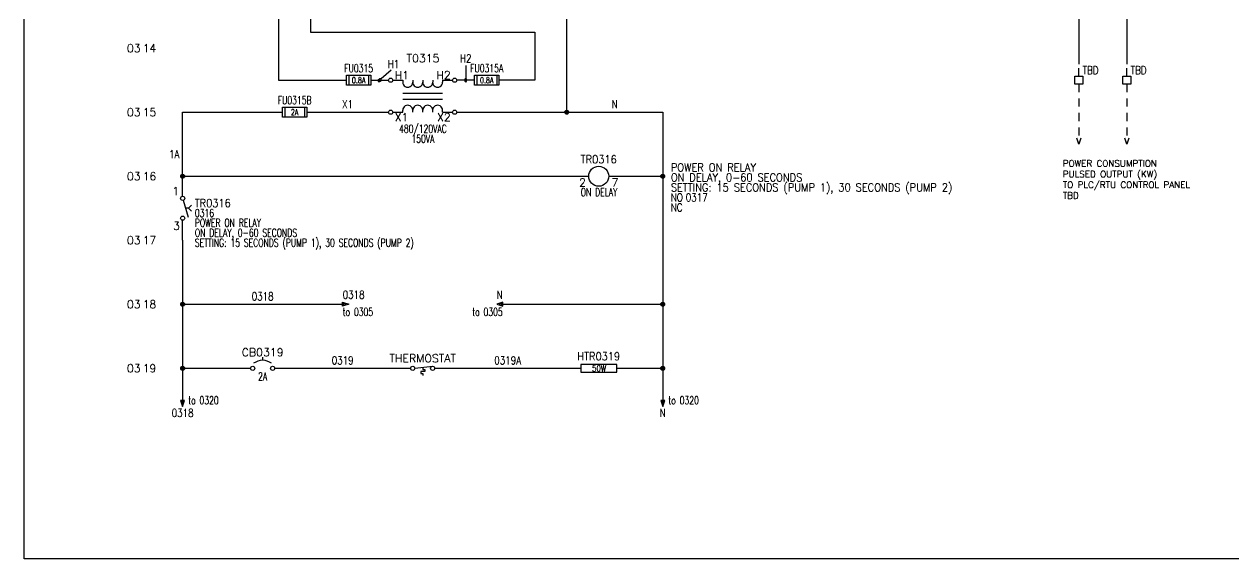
# Model space of a CAD drawing. Header units: inches. Extents: x 0 to 33.9, y 0 to 22.6.
# Drawn here: x 0.02 to 18.92, y 0.02 to 8.38 of the extents above; entities that cross this region are included whole.
import ezdxf
from ezdxf.enums import TextEntityAlignment as Align

# ---------------------------------------------------------------- set-up
doc = ezdxf.new("R2010")
doc.units = ezdxf.units.IN
doc.header["$MEASUREMENT"] = 0
doc.linetypes.add('HIDDEN2', pattern=[0.1875, 0.125, -0.0625])
for name, color, linetype in [('DESC', 150, 'Continuous'), ('DESCCHILD', 20, 'Continuous'), ('MISC', 7, 'Continuous'), ('SYMS', 7, 'Continuous'), ('TAGFIXED', 7, 'Continuous'), ('TAGS', 150, 'Continuous'), ('TERMS', 123, 'Continuous'), ('WIREFIXED', 7, 'Continuous'), ('WIRENO', 72, 'Continuous'), ('WIREREF', 52, 'Continuous'), ('WIRES', 7, 'Continuous'), ('XREF', 7, 'Continuous'), ('XREFCHILD', 134, 'Continuous')]:
    doc.layers.add(name, color=color, linetype=linetype)
doc.layers.add('VIEWPORTS', color=10, linetype='Continuous', plot=False)
doc.styles.get("Standard").update_dxf_attribs({"font": 'romans.shx'})
doc.styles.add('WD', font='romans.shx')

# ---------------------------------------------------------------- blocks, each defined once
blk = doc.blocks.new('WDDOT')
for radius in [0.03, 0.0187, 0.00929]:
    blk.add_circle((0, 0), radius)
blk = doc.blocks.new('HXF1')
for p, q in [((-0.469, 0), (-0.312, 0)), ((-0.312, 0), (-0.312, -0.031)), ((-0.156, 0), (-0.156, -0.031)), ((0, 0), (0, -0.031)), ((0.156, 0), (0.156, -0.031)), ((0.312, 0), (0.467, 0)), ((0.312, 0), (0.312, -0.031)), ((-0.312, -0.203), (0.312, -0.203)), ((-0.312, -0.297), (0.312, -0.297)), ((-0.469, -0.5), (-0.312, -0.5)), ((-0.312, -0.5), (-0.312, -0.469)), ((-0.156, -0.5), (-0.156, -0.469)), ((0, -0.5), (0, -0.469)), ((0.156, -0.5), (0.156, -0.469)), ((0.312, -0.5), (0.312, -0.469)), ((0.312, -0.5), (0.467, -0.5))]:
    blk.add_line(p, q)
for centre in [(-0.501, 0), (0.499, 0), (-0.501, -0.5), (0.499, -0.5)]:
    blk.add_circle(centre, 0.0322)
for centre, start, end in [((-0.234, -0.031), 180, 0.001), ((-0.078, -0.031), 180, 0.001), ((0.078, -0.031), 180, 0.001), ((0.234, -0.031), 180, 0.001), ((-0.234, -0.469), 0.001, 180.002), ((-0.078, -0.469), 0.001, 180.002), ((0.078, -0.469), 0.001, 180.002), ((0.234, -0.469), 0.001, 180.002)]:
    blk.add_arc(centre, 0.0781, start, end)
at = {"style": 'WD', "width": 0.7}
for tag, p in [('INST', (-0.591, 0.006)), ('LOC', (-0.591, -0.164)), ('DESC1', (-0.591, -0.32)), ('DESC2', (-0.591, -0.476))]:
    blk.add_attdef(tag, text='', height=0.125, dxfattribs=at).set_placement(p, align=Align.RIGHT)
at = {"linetype": 'Continuous', "style": 'WD', "flags": 8}
for tag, p in [('TERM03', (-0.031, 0.016)), ('TERM02', (0.438, 0.016))]:
    blk.add_attdef(tag, text='', height=0.125, dxfattribs=at).set_placement(p, align=Align.RIGHT)
at = {"style": 'WD'}
for tag, p, height, flags in [('X4TERM01', (-0.533, 0), 0.0125, 1), ('X2TERM01', (-0.501, 0.032), 0.0125, 1), ('X2TERM03', (0, 0.009), 0.0125, 1), ('X2TERM02', (0.499, 0.032), 0.0125, 1), ('X1TERM02', (0.531, 0), 0.0125, 1), ('FAMILY', (0.46, -0.247), 0.01, 9), ('X4TERM04', (-0.533, -0.5), 0.0125, 1), ('X8TERM04', (-0.501, -0.532), 0.0125, 1), ('X8TERM06', (0, -0.507), 0.0125, 1), ('X8TERM05', (0.499, -0.532), 0.0125, 1), ('X1TERM05', (0.531, -0.5), 0.0125, 1)]:
    blk.add_attdef(tag, p, '', height=height, dxfattribs=dict(at, flags=flags))
at = {"linetype": 'Continuous', "style": 'WD', "flags": 8}
blk.add_attdef('TERM01', (-0.438, 0.016), '', height=0.125, dxfattribs=at)
at = {"style": 'WD'}
blk.add_attdef('TAG1', (0.524, -0.219), '', height=0.125, dxfattribs=at)
at = {"linetype": 'Continuous', "style": 'WD', "flags": 9}
for tag, p in [('ASSYCODE', (0.487, -0.313)), ('MFG', (0.484, -0.295)), ('CAT', (0.485, -0.275))]:
    blk.add_attdef(tag, text='', height=0.01, dxfattribs=at).set_placement(p, align=Align.CENTER)
at = {"style": 'WD', "width": 0.7}
blk.add_attdef('RATING1', (0.556, -0.375), '', height=0.125, dxfattribs=at)
at = {"linetype": 'Continuous', "style": 'WD', "flags": 8}
for tag, p in [('TERM06', (-0.031, -0.516)), ('TERM05', (0.438, -0.516))]:
    blk.add_attdef(tag, text='', height=0.125, dxfattribs=at).set_placement(p, align=Align.TOP_RIGHT)
blk.add_attdef('TERM04', text='', height=0.125, dxfattribs=at).set_placement((-0.438, -0.516), align=Align.TOP_LEFT)
blk = doc.blocks.new('HFU1')
for p, q in [((-0.188, -0.078), (-0.188, 0.078)), ((-0.188, 0.078), (0.188, 0.078)), ((-0.156, 0.078), (-0.156, -0.078)), ((0.156, 0.078), (0.156, -0.078)), ((0.188, 0.078), (0.188, -0.078)), ((0.188, -0.078), (-0.188, -0.078))]:
    blk.add_line(p, q)
at = {"style": 'WD', "width": 0.7}
for tag, p in [('INST', (0, 0.422)), ('LOC', (0, 0.266)), ('TAG1', (0, 0.125))]:
    blk.add_attdef(tag, text='', height=0.125, dxfattribs=at).set_placement(p, align=Align.CENTER)
at = {"linetype": 'Continuous', "style": 'WD', "flags": 9}
for tag, p in [('ASSYCODE', (0.157, 0.251)), ('MFG', (0.156, 0.083)), ('CAT', (0.156, 0.102))]:
    blk.add_attdef(tag, text='', height=0.01, dxfattribs=at).set_placement(p, align=Align.CENTER)
at = {"style": 'WD'}
for tag, p, height, flags in [('X4TERM01', (-0.188, 0), 0.0109, 1), ('FAMILY', (0.129, 0.108), 0.01, 9), ('X1TERM02', (0.188, 0), 0.0109, 1)]:
    blk.add_attdef(tag, p, '', height=height, dxfattribs=dict(at, flags=flags))
at = {"style": 'WD', "width": 0.7}
blk.add_attdef('RATING1', text='', height=0.0938, dxfattribs=at).set_placement((0, 0), align=Align.MIDDLE_CENTER)
at = {"style": 'WD'}
for tag, p in [('X2LINK', (0, 0.109)), ('X8LINK', (0, -0.109))]:
    blk.add_attdef(tag, p, '', height=0.01, dxfattribs=at)
at = {"linetype": 'Continuous', "style": 'WD', "width": 0.7, "flags": 8}
blk.add_attdef('TERM01', text='', height=0.1, dxfattribs=at).set_placement((-0.25, -0.016), align=Align.TOP_RIGHT)
at = {"style": 'WD', "width": 0.7}
for tag, p in [('DESC1', (0.047, -0.234)), ('DESC2', (0.047, -0.391)), ('DESC3', (0.047, -0.547))]:
    blk.add_attdef(tag, text='', height=0.125, dxfattribs=at).set_placement(p, align=Align.MIDDLE_LEFT)
at = {"linetype": 'Continuous', "style": 'WD', "width": 0.7, "flags": 8}
blk.add_attdef('TERM02', text='', height=0.1, dxfattribs=at).set_placement((0.25, -0.016), align=Align.TOP_LEFT)
blk = doc.blocks.new('HTD1N')
blk.add_circle((0, 0), 0.156)
at = {"style": 'WD'}
for tag, width, p in [('INST', 0.7, (0, 0.528)), ('LOC', 0.7, (0, 0.359)), ('TAG1', 0.9, (0, 0.202)), ('RATING1', 0.7, (0.006, -0.312)), ('RATING2', 0.7, (0.006, -0.469))]:
    blk.add_attdef(tag, text='', height=0.125, dxfattribs=dict(at, width=width)).set_placement(p, align=Align.CENTER)
for tag, p, width in [('DESC1', (1.126, 0.076), 0.9), ('DESC2', (1.126, -0.081), 0.9), ('DESC3', (1.126, -0.237), 0.9), ('XREFNO', (1.359, -0.393), 0.8), ('XREFNC', (1.359, -0.549), 0.8)]:
    blk.add_attdef(tag, p, '', height=0.125, dxfattribs=dict(at, width=width))
at = {"style": 'WD', "flags": 1}
for tag, p in [('X4TERM01', (-0.156, 0)), ('X1TERM02', (0.156, 0))]:
    blk.add_attdef(tag, p, '', height=0.0125, dxfattribs=at)
at = {"linetype": 'Continuous', "style": 'WD', "flags": 9}
blk.add_attdef('ASSYCODE', text='', height=0.01, dxfattribs=at).set_placement((0, 0.094), align=Align.CENTER)
at = {"style": 'WD', "flags": 9}
blk.add_attdef('FAMILY', text='', height=0.01, dxfattribs=at).set_placement((-0.005, 0.17), align=Align.CENTER)
at = {"linetype": 'Continuous', "style": 'WD', "flags": 1}
for tag, p in [('MFG', (0, 0.14)), ('CAT', (0, 0.159))]:
    blk.add_attdef(tag, text='', height=0.01, dxfattribs=at).set_placement(p, align=Align.MIDDLE)
at = {"linetype": 'Continuous', "style": 'WD'}
blk.add_attdef('TERM01', text='', height=0.125, dxfattribs=at).set_placement((-0.2, -0.035), align=Align.TOP_RIGHT)
blk.add_attdef('TERM02', text='', height=0.125, dxfattribs=at).set_placement((0.2, -0.035), align=Align.TOP_LEFT)
at = {"style": 'WD', "width": 0.8, "flags": 8}
for tag, p in [('NO', (1.126, -0.393)), ('NC', (1.126, -0.549))]:
    blk.add_attdef(tag, p, '', height=0.125, dxfattribs=at)
blk = doc.blocks.new('VTD21N')
at = {"linetype": 'Continuous'}
blk.add_line((0.01, 0.125), (0.086, -0.141), dxfattribs=at)
for p, q in [((0.094, 0), (0.046, 0)), ((0.094, 0), (0.141, 0.047)), ((0.141, -0.047), (0.094, 0))]:
    blk.add_line(p, q)
for centre in [(0, 0.155), (0, -0.155)]:
    blk.add_circle(centre, 0.0322)
at = {"style": 'WD'}
for tag, p, width in [('INST', (0.188, 0.343), 0.7), ('LOC', (0.188, 0.174), 0.7), ('TAG2', (0.189, 0.018), 0.9), ('XREF', (0.191, -0.137), 0.7), ('DESC1', (0.191, -0.289), 0.7), ('DESC2', (0.191, -0.445), 0.7), ('DESC3', (0.191, -0.601), 0.7)]:
    blk.add_attdef(tag, p, '', height=0.125, dxfattribs=dict(at, width=width))
at = {"linetype": 'Continuous', "style": 'WD', "flags": 8}
blk.add_attdef('TERM01', text='', height=0.125, dxfattribs=at).set_placement((-0.055, 0.207), align=Align.RIGHT)
at = {"style": 'WD', "flags": 1}
for tag, p in [('X2TERM01', (0, 0.188)), ('X8TERM02', (0, -0.188))]:
    blk.add_attdef(tag, p, '', height=0.0125, dxfattribs=at)
at = {"style": 'WD'}
for tag, flags, p in [('CONTACT', 1, (-0.114, -0.114)), ('FAMILY', 9, (-0.114, -0.097))]:
    blk.add_attdef(tag, text='', height=0.01, dxfattribs=dict(at, flags=flags)).set_placement(p, align=Align.RIGHT)
at = {"linetype": 'Continuous', "style": 'WD', "flags": 8}
blk.add_attdef('TERM02', text='', height=0.125, dxfattribs=at).set_placement((-0.041, -0.213), align=Align.TOP_RIGHT)
blk = doc.blocks.new('HCB1')
blk.add_line((0, 0.173), (0, 0.126))
for centre in [(-0.155, 0), (0.155, 0)]:
    blk.add_circle(centre, 0.0322)
blk.add_arc((0, -0.109), 0.234, 53.1301, 126.8699)
at = {"style": 'WD', "width": 0.7}
for tag, p in [('INST', (0, 0.826)), ('LOC', (0, 0.656)), ('DESC1', (0, 0.5)), ('DESC2', (0, 0.344)), ('RATING1', (0, -0.188)), ('XREF', (0, -0.344))]:
    blk.add_attdef(tag, text='', height=0.125, dxfattribs=at).set_placement(p, align=Align.CENTER)
at = {"style": 'WD'}
blk.add_attdef('TAG1', text='', height=0.125, dxfattribs=at).set_placement((0, 0.188), align=Align.CENTER)
for tag, p in [('X2LINK', (0, 0.219)), ('X8LINK', (0, 0))]:
    blk.add_attdef(tag, p, '', height=0.01, dxfattribs=at)
for tag, p, height, flags in [('X4TERM01', (-0.188, 0), 0.0125, 1), ('X1TERM02', (0.188, 0), 0.0125, 1), ('FAMILY', (0.205, 0.152), 0.01, 9), ('CONTACT', (0.205, 0.133), 0.01, 9)]:
    blk.add_attdef(tag, p, '', height=height, dxfattribs=dict(at, flags=flags))
at = {"linetype": 'Continuous', "style": 'WD', "flags": 9}
for tag, p in [('ASSYCODE', (0.219, 0.062)), ('MFG', (0.228, 0.089)), ('CAT', (0.23, 0.108))]:
    blk.add_attdef(tag, text='', height=0.01, dxfattribs=at).set_placement(p, align=Align.CENTER)
at = {"linetype": 'Continuous', "style": 'WD', "flags": 8}
blk.add_attdef('TERM01', text='', height=0.125, dxfattribs=at).set_placement((-0.25, -0.031), align=Align.TOP_RIGHT)
blk.add_attdef('TERM02', text='', height=0.125, dxfattribs=at).set_placement((0.25, -0.031), align=Align.TOP_LEFT)
blk = doc.blocks.new('HRE1HT')
for p, q in [((-0.281, 0.062), (-0.281, -0.062)), ((0.281, 0.062), (-0.281, 0.062)), ((0.281, -0.062), (0.281, 0.062)), ((-0.281, -0.062), (0.281, -0.062))]:
    blk.add_line(p, q)
at = {"style": 'WD'}
for tag, width, p in [('INST', 0.7, (0, 0.464)), ('LOC', 0.7, (0, 0.294)), ('TAG1', 0.9, (0, 0.125)), ('DESC1', 0.9, (0, -0.374)), ('DESC2', 0.9, (0, -0.53))]:
    blk.add_attdef(tag, text='', height=0.125, dxfattribs=dict(at, width=width)).set_placement(p, align=Align.CENTER)
for tag, p, height, flags in [('X4TERM01', (-0.281, 0), 0.0125, 1), ('FAMILY', (0.205, 0.152), 0.01, 9), ('X1TERM02', (0.281, 0), 0.0125, 1)]:
    blk.add_attdef(tag, p, '', height=height, dxfattribs=dict(at, flags=flags))
at = {"style": 'WD', "width": 0.8}
for tag, p in [('RATING1', (0.006, 0)), ('RATING2', (0.006, -0.156))]:
    blk.add_attdef(tag, text='', height=0.1, dxfattribs=at).set_placement(p, align=Align.MIDDLE)
at = {"style": 'WD', "flags": 9}
for tag, p in [('ASSYCODE', (0.219, 0.062)), ('MFG', (0.228, 0.089)), ('CAT', (0.23, 0.108))]:
    blk.add_attdef(tag, text='', height=0.01, dxfattribs=at).set_placement(p, align=Align.CENTER)
at = {"style": 'WD', "flags": 8}
blk.add_attdef('TERM01', text='', height=0.125, dxfattribs=at).set_placement((-0.375, -0.031), align=Align.TOP_RIGHT)
blk.add_attdef('TERM02', text='', height=0.125, dxfattribs=at).set_placement((0.375, -0.031), align=Align.TOP_LEFT)
blk = doc.blocks.new('HA1S1')
for points in [[(0, 0), (0, 0.031), (0.094, 0), (0, -0.031), (0, 0)], [(0.011, 0.016), (0.011, -0.016), (0.058, 0), (0.011, 0.016)]]:
    blk.add_lwpolyline(points)
at = {"style": 'WD', "width": 0.8, "flags": 8}
blk.add_attdef('WIRENO', (0, 0.087), '', height=0.125, dxfattribs=at)
at = {"style": 'WD', "flags": 1}
for tag, p in [('SIGCODE', (-0.02, 0.047)), ('X4TERM01', (0, 0))]:
    blk.add_attdef(tag, p, '', height=0.01, dxfattribs=at)
at = {"style": 'WD', "width": 0.7}
for tag, p in [('XREF', (0, -0.181)), ('DESC1', (0, -0.356))]:
    blk.add_attdef(tag, p, '', height=0.125, dxfattribs=at)
blk = doc.blocks.new('HA1S4')
for points in [[(0, 0), (-0.031, 0), (0, -0.094), (0.031, 0), (0, 0)], [(0.016, -0.011), (-0.016, -0.011), (0, -0.058), (0.016, -0.011)]]:
    blk.add_lwpolyline(points)
at = {"style": 'WD', "width": 0.7}
for tag, p in [('DESC1', (0.088, 0.113)), ('XREF', (0.088, -0.062))]:
    blk.add_attdef(tag, p, '', height=0.125, dxfattribs=at)
at = {"style": 'WD', "flags": 1}
for tag, p in [('X2TERM01', (0, 0)), ('SIGCODE', (0.035, -0.083))]:
    blk.add_attdef(tag, p, '', height=0.01, dxfattribs=at)
at = {"style": 'WD', "width": 0.8, "flags": 8}
blk.add_attdef('WIRENO', text='', height=0.125, dxfattribs=at).set_placement((0, -0.259), align=Align.CENTER)
blk = doc.blocks.new('HA1S3')
for points in [[(0, 0), (0, 0.031), (-0.094, 0), (0, -0.031), (0, 0)], [(-0.011, -0.016), (-0.011, 0.016), (-0.058, 0), (-0.011, -0.016)]]:
    blk.add_lwpolyline(points)
at = {"style": 'WD', "width": 0.8, "flags": 8}
blk.add_attdef('WIRENO', text='', height=0.125, dxfattribs=at).set_placement((0, 0.087), align=Align.RIGHT)
at = {"style": 'WD', "flags": 1}
blk.add_attdef('SIGCODE', text='', height=0.01, dxfattribs=at).set_placement((-0.02, 0.047), align=Align.RIGHT)
blk.add_attdef('X1TERM01', (0, 0), '', height=0.01, dxfattribs=at)
at = {"style": 'WD', "width": 0.7}
for tag, p in [('XREF', (0, -0.181)), ('DESC1', (0, -0.356))]:
    blk.add_attdef(tag, text='', height=0.125, dxfattribs=at).set_placement(p, align=Align.RIGHT)
blk = doc.blocks.new('WD_WNH')
at = {"linetype": 'Continuous', "style": 'WD', "width": 0.8}
blk.add_attdef('WIRENO', text='', height=0.125, dxfattribs=at).set_placement((0, 0.062), align=Align.CENTER)
at = {"style": 'WD', "flags": 1}
for tag, p in [('W01USER', (0, 0.078)), ('W02USER', (0, 0.07)), ('W03USER', (0, 0.062)), ('W04USER', (0, 0.055)), ('W05USER', (0, 0.047)), ('W06USER', (0, 0.039)), ('W07USER', (0, 0.031)), ('W08USER', (0, 0.023)), ('W09USER', (0, 0.016)), ('W10USER', (0, 0.008))]:
    blk.add_attdef(tag, text='', height=0.005, dxfattribs=at).set_placement(p, align=Align.CENTER)
blk = doc.blocks.new('HA1X4')
for p, q in [((0, 0), (-0.03125, 0.09375)), ((0.03125, 0.09375), (0, 0))]:
    blk.add_line(p, q)
at = {"style": 'WD', "flags": 1}
blk.add_attdef('X2TERM01', (0, 0), '', height=0.01, dxfattribs=at)
at = {"style": 'WD', "width": 0.9}
blk.add_attdef('DESC1', text='', height=0.125, dxfattribs=at).set_placement((0, -0.1906), align=Align.CENTER)
blk.add_attdef('DESC2', text='', height=0.125, dxfattribs=at).set_placement((0, -0.2406), align=Align.TOP_CENTER)
blk = doc.blocks.new('WD_WNV')
at = {"linetype": 'Continuous', "style": 'WD', "width": 0.8}
blk.add_attdef('WIRENO', text='', height=0.125, dxfattribs=at).set_placement((-0.05, 0), align=Align.MIDDLE_RIGHT)
at = {"style": 'WD', "flags": 1}
for tag, p in [('W01USER', (-0.062, 0.094)), ('W02USER', (-0.062, 0.086)), ('W03USER', (-0.062, 0.078)), ('W04USER', (-0.062, 0.07)), ('W05USER', (-0.062, 0.062)), ('W06USER', (-0.062, 0.055)), ('W07USER', (-0.062, 0.047)), ('W08USER', (-0.062, 0.039)), ('W09USER', (-0.062, 0.031)), ('W10USER', (-0.062, 0.023))]:
    blk.add_attdef(tag, text='', height=0.005, dxfattribs=at).set_placement(p, align=Align.CENTER)
blk = doc.blocks.new('VT1001')
for p, q in [((-0.062, 0.062), (0.062, 0.062)), ((-0.062, -0.062), (-0.062, 0.062)), ((0.062, 0.062), (0.062, -0.062)), ((0.062, -0.062), (-0.062, -0.062))]:
    blk.add_line(p, q)
at = {"style": 'WD'}
for tag, p, width in [('INST', (0.062, 0.42), 0.7), ('LOC', (0.062, 0.25), 0.7), ('DESC1', (0.05, -0.385), 0.8)]:
    blk.add_attdef(tag, p, '', height=0.125, dxfattribs=dict(at, width=width))
at = {"linetype": 'Continuous', "style": 'WD'}
for tag, p, height, width, flags in [('TERM01', (0.062, 0.094), 0.125, 0.8, 8), ('TAGSTRIP', (0.05, -0.229), 0.125, 0.9, 8), ('CAT', (0.213, -0.406), 0.109, 0.8, 1), ('DESC2', (0.05, -0.541), 0.125, 0.8, 8), ('DESC3', (0.05, -0.698), 0.125, 0.8, 8)]:
    blk.add_attdef(tag, p, '', height=height, dxfattribs=dict(at, width=width, flags=flags))
at = {"style": 'WD', "flags": 1}
for tag, p, height in [('X4TERM01', (-0.062, 0), 0.0125), ('X4TERMDESC01', (-0.055, -0.023), 0.025), ('X2TERMDESC01', (-0.006, 0.029), 0.025), ('STRIPSEQ', (0, 0), 0.00125), ('X2TERM01', (0, 0.062), 0.0125), ('X2PIN01', (0.033, 0.084), 0.0125), ('X1TERMDESC01', (0.039, -0.003), 0.025), ('X1TERM01', (0.062, 0), 0.0125), ('X1PIN01', (0.087, 0.016), 0.0125), ('X4PIN01', (-0.114, -0.038), 0.0125), ('LINKTERM', (0, -0.002), 0.00125), ('X8TERM01', (0, -0.062), 0.0125), ('X8TERMDESC01', (0, -0.054), 0.025), ('X8PIN01', (0.026, -0.096), 0.0125)]:
    blk.add_attdef(tag, p, '', height=height, dxfattribs=at)
at = {"linetype": 'Continuous', "style": 'WD', "width": 0.8, "flags": 1}
blk.add_attdef('MFG', text='', height=0.109, dxfattribs=at).set_placement((0.088, -0.406), align=Align.RIGHT)
at = {"style": 'WD', "width": 0.7, "flags": 1}
blk.add_attdef('ASSYCODE', (0.062, -0.281), '', height=0.01, dxfattribs=at)
blk = doc.blocks.new('HTS12')
at = {"linetype": 'Continuous'}
blk.add_line((-0.123, 0.002), (0.159, 0.033), dxfattribs=at)
for p, q in [((0, 0.015), (0, -0.017)), ((0.031, -0.048), (-0.031, -0.048)), ((-0.031, -0.048), (-0.031, -0.079)), ((-0.031, -0.079), (0, -0.079)), ((0, -0.017), (0.031, -0.017)), ((0, -0.079), (0, -0.111)), ((0.031, -0.017), (0.031, -0.048))]:
    blk.add_line(p, q)
for centre in [(-0.155, 0), (0.155, 0)]:
    blk.add_circle(centre, 0.0322)
at = {"style": 'WD', "width": 0.7}
for tag, p in [('INST', (0, 0.732)), ('LOC', (0, 0.562)), ('DESC1', (0, 0.406)), ('DESC2', (0, 0.25)), ('XREF', (0, -0.314))]:
    blk.add_attdef(tag, text='', height=0.125, dxfattribs=at).set_placement(p, align=Align.CENTER)
at = {"style": 'WD'}
blk.add_attdef('TAG1', text='', height=0.125, dxfattribs=at).set_placement((0, 0.094), align=Align.CENTER)
for tag, p, height, flags in [('X4TERM01', (-0.188, 0), 0.0125, 1), ('FAMILY', (0.038, 0.037), 0.01, 9), ('CONTACT', (0.038, 0.02), 0.01, 1), ('X1TERM02', (0.188, 0), 0.0125, 1)]:
    blk.add_attdef(tag, p, '', height=height, dxfattribs=dict(at, flags=flags))
for tag, p in [('X2LINK', (0, 0.078)), ('X8LINK', (0, -0.141))]:
    blk.add_attdef(tag, p, '', height=0.01, dxfattribs=at)
at = {"linetype": 'Continuous', "style": 'WD', "flags": 9}
for tag, p in [('CAT', (0.063, -0.007)), ('ASSYCODE', (0.062, -0.047)), ('MFG', (0.063, -0.027))]:
    blk.add_attdef(tag, text='', height=0.01, dxfattribs=at).set_placement(p, align=Align.CENTER)
at = {"linetype": 'Continuous', "style": 'WD', "flags": 8}
blk.add_attdef('TERM01', text='', height=0.125, dxfattribs=at).set_placement((-0.25, -0.016), align=Align.TOP_RIGHT)
blk.add_attdef('TERM02', text='', height=0.125, dxfattribs=at).set_placement((0.25, -0.016), align=Align.TOP_LEFT)
at = {"style": 'WD', "width": 0.7}
for tag, p in [('RATING1', (0.275, -0.299)), ('WDTAGALT', (0.281, -0.466))]:
    blk.add_attdef(tag, p, '', height=0.125, dxfattribs=at)

msp = doc.modelspace()

# ---------------------------------------------------------------- linework, layer by layer
at = {"layer": 'VIEWPORTS'}
msp.add_lwpolyline([(0.025, 22.562), (33.888, 22.562), (33.888, 0.025), (0.025, 0.025)], close=True, dxfattribs=at)
at = {"layer": 'WIREFIXED'}
for points in [[(5.756, 7.655), (5.601, 7.52), (5.579, 7.522), (5.555, 7.502), (5.554, 7.48), (5.576, 7.478), (5.599, 7.498), (5.6, 7.509)], [(6.922, 7.729), (6.922, 7.531), (6.906, 7.516), (6.906, 7.484), (6.922, 7.469), (6.937, 7.484), (6.937, 7.516), (6.93, 7.523)]]:
    msp.add_lwpolyline(points, dxfattribs=at)
at = {"layer": 'WIRES'}
for p, q in [((4, 18.95), (4, 7.5)), ((4.5, 18.95), (4.5, 8.25)), ((16.498, 9.436), (16.498, 7.75)), ((17.248, 9.436), (17.248, 7.75)), ((8.5, 7), (8.5, 8.75)), ((4.5, 8.25), (5.75, 8.25)), ((5.75, 8.25), (8, 8.25)), ((8, 8.25), (8, 7.5)), ((4, 7.5), (5.062, 7.5)), ((5.438, 7.5), (5.717, 7.5)), ((7.062, 7.5), (6.781, 7.5)), ((8, 7.5), (7.438, 7.5)), ((2.5, 7), (4.062, 7)), ((2.5, 5.688), (2.5, 7)), ((4.438, 7), (5.717, 7)), ((6.781, 7), (10, 7)), ((10, 7), (10, 5)), ((2.5, 6), (8.844, 6)), ((9.156, 6), (10, 6)), ((2.5, 5), (2.5, 5.312)), ((2.5, 5), (2.5, 2.5)), ((10, 5), (10, 2.5)), ((2.5, 4), (5, 4)), ((7.5, 4), (10, 4)), ((2.5, 3), (3.563, 3)), ((3.938, 3), (6.062, 3)), ((6.438, 3), (8.719, 3)), ((9.281, 3), (10, 3))]:
    msp.add_line(p, q, dxfattribs=at)
at = {"layer": 'WIRES', "linetype": 'HIDDEN2'}
for p, q in [((16.498, 7.562), (16.5, 7.75)), ((17.248, 7.562), (17.25, 7.75)), ((16.498, 7.438), (16.498, 6.5)), ((17.248, 7.438), (17.248, 6.5))]:
    msp.add_line(p, q, dxfattribs=at)

# ---------------------------------------------------------------- block references
at = {"layer": 'SYMS'}
ref = msp.add_blockref('HFU1', (5.25, 7.5), dxfattribs=at)
ref.add_attrib('RATING1', '0.8A', dxfattribs={"layer": 'MISC', "height": 0.0938, "style": 'WD', "width": 0.7}).set_placement((5.25, 7.5), align=Align.MIDDLE_CENTER)
ref.add_attrib('TAG1', 'FU0315', dxfattribs={"layer": 'TAGS', "height": 0.125, "style": 'WD', "width": 0.7}).set_placement((5.25, 7.625), align=Align.CENTER)
ref = msp.add_blockref('HXF1', (6.25, 7.5), dxfattribs=at)
ref.add_attrib('TERM04', 'X1', dxfattribs={"layer": 'TERMS', "linetype": 'Continuous', "height": 0.125, "style": 'WD', "flags": 8}).set_placement((5.812, 6.984), align=Align.TOP_LEFT)
ref.add_attrib('TERM05', 'X2', dxfattribs={"layer": 'TERMS', "linetype": 'Continuous', "height": 0.125, "style": 'WD', "flags": 8}).set_placement((6.688, 6.984), align=Align.TOP_RIGHT)
ref.add_attrib('TAG1', 'T0315', (5.998, 7.781), dxfattribs={"layer": 'TAGS', "height": 0.125, "style": 'WD'})
ref.add_attrib('DESC1', '480/120VAC', dxfattribs={"layer": 'DESC', "height": 0.125, "style": 'WD', "width": 0.7}).set_placement((6.254, 6.68), align=Align.CENTER)
ref.add_attrib('DESC2', '150VA', dxfattribs={"layer": 'DESC', "height": 0.125, "style": 'WD', "width": 0.7}).set_placement((6.254, 6.524), align=Align.CENTER)
ref.add_attrib('TERM02', 'H2', dxfattribs={"layer": 'TERMS', "linetype": 'Continuous', "height": 0.125, "style": 'WD', "flags": 8}).set_placement((6.688, 7.516), align=Align.RIGHT)
ref.add_attrib('TERM01', 'H1', (5.812, 7.516), dxfattribs={"layer": 'TERMS', "linetype": 'Continuous', "height": 0.125, "style": 'WD', "flags": 8})
ref = msp.add_blockref('HFU1', (7.25, 7.5), dxfattribs=at)
ref.add_attrib('RATING1', '0.8A', dxfattribs={"layer": 'MISC', "height": 0.0938, "style": 'WD', "width": 0.7}).set_placement((7.25, 7.5), align=Align.MIDDLE_CENTER)
ref.add_attrib('TAG1', 'FU0315A', dxfattribs={"layer": 'TAGS', "height": 0.125, "style": 'WD', "width": 0.7}).set_placement((7.25, 7.625), align=Align.CENTER)
ref = msp.add_blockref('VT1001', (16.498, 7.5), dxfattribs=at)
ref.add_attrib('TERM01', 'TBD', (16.56, 7.594), dxfattribs={"layer": 'TERMS', "linetype": 'Continuous', "height": 0.125, "style": 'WD', "width": 0.8, "flags": 8})
ref = msp.add_blockref('VT1001', (17.248, 7.5), dxfattribs=at)
ref.add_attrib('TERM01', 'TBD', (17.31, 7.594), dxfattribs={"layer": 'TERMS', "linetype": 'Continuous', "height": 0.125, "style": 'WD', "width": 0.8, "flags": 8})
ref = msp.add_blockref('HFU1', (4.25, 7), dxfattribs=at)
ref.add_attrib('RATING1', '2A', dxfattribs={"layer": 'MISC', "height": 0.0938, "style": 'WD', "width": 0.7}).set_placement((4.25, 7), align=Align.MIDDLE_CENTER)
ref.add_attrib('TAG1', 'FU0315B', dxfattribs={"layer": 'TAGS', "height": 0.125, "style": 'WD', "width": 0.7}).set_placement((4.25, 7.125), align=Align.CENTER)
for name, p in [('WDDOT', (8.5, 7)), ('HA1X4', (16.498, 6.5)), ('HA1X4', (17.248, 6.5)), ('WDDOT', (2.5, 6)), ('WDDOT', (10, 6)), ('WDDOT', (2.5, 4)), ('WDDOT', (10, 4)), ('WDDOT', (2.5, 3)), ('WDDOT', (10, 3))]:
    msp.add_blockref(name, p, dxfattribs=at)
ref = msp.add_blockref('HTD1N', (9, 6), dxfattribs=at)
ref.add_attrib('DESC3', 'SETTING: 15 SECONDS (PUMP 1), 30 SECONDS (PUMP 2)', (10.126, 5.763), dxfattribs={"layer": 'DESC', "height": 0.125, "style": 'WD', "width": 0.9})
ref.add_attrib('RATING1', 'ON DELAY', dxfattribs={"layer": 'MISC', "height": 0.125, "style": 'WD', "width": 0.7}).set_placement((9.006, 5.688), align=Align.CENTER)
ref.add_attrib('NC', 'NC', (10.126, 5.451), dxfattribs={"layer": 'MISC', "height": 0.125, "style": 'WD', "width": 0.8, "flags": 8})
ref.add_attrib('NO', 'NO', (10.126, 5.607), dxfattribs={"layer": 'MISC', "height": 0.125, "style": 'WD', "width": 0.8, "flags": 8})
ref.add_attrib('TERM02', '7', dxfattribs={"layer": 'TERMS', "linetype": 'Continuous', "height": 0.125, "style": 'WD'}).set_placement((9.2, 5.965), align=Align.TOP_LEFT)
ref.add_attrib('TERM01', '2', dxfattribs={"layer": 'TERMS', "linetype": 'Continuous', "height": 0.125, "style": 'WD'}).set_placement((8.8, 5.965), align=Align.TOP_RIGHT)
ref.add_attrib('XREFNO', '0317', (10.359, 5.607), dxfattribs={"layer": 'XREF', "height": 0.125, "style": 'WD', "width": 0.8})
ref.add_attrib('DESC2', 'ON DELAY, 0-60 SECONDS', (10.126, 5.919), dxfattribs={"layer": 'DESC', "height": 0.125, "style": 'WD', "width": 0.9})
ref.add_attrib('DESC1', 'POWER ON RELAY', (10.126, 6.076), dxfattribs={"layer": 'DESC', "height": 0.125, "style": 'WD', "width": 0.9})
ref.add_attrib('TAG1', 'TR0316', dxfattribs={"layer": 'TAGS', "height": 0.125, "style": 'WD', "width": 0.9}).set_placement((9, 6.202), align=Align.CENTER)
ref = msp.add_blockref('VTD21N', (2.5, 5.5), dxfattribs=at)
ref.add_attrib('DESC3', 'SETTING: 15 SECONDS (PUMP 1), 30 SECONDS (PUMP 2)', (2.691, 4.899), dxfattribs={"layer": 'DESCCHILD', "height": 0.125, "style": 'WD', "width": 0.7})
ref.add_attrib('TAG2', 'TR0316', (2.689, 5.518), dxfattribs={"layer": 'TAGS', "height": 0.125, "style": 'WD', "width": 0.9})
ref.add_attrib('DESC1', 'POWER ON RELAY', (2.691, 5.211), dxfattribs={"layer": 'DESCCHILD', "height": 0.125, "style": 'WD', "width": 0.7})
ref.add_attrib('DESC2', 'ON DELAY, 0-60 SECONDS', (2.691, 5.055), dxfattribs={"layer": 'DESCCHILD', "height": 0.125, "style": 'WD', "width": 0.7})
ref.add_attrib('XREF', '0316', (2.691, 5.363), dxfattribs={"layer": 'XREFCHILD', "height": 0.125, "style": 'WD', "width": 0.7})
ref.add_attrib('TERM02', '3', dxfattribs={"layer": 'TERMS', "linetype": 'Continuous', "height": 0.125, "style": 'WD', "flags": 8}).set_placement((2.459, 5.287), align=Align.TOP_RIGHT)
ref.add_attrib('TERM01', '1', dxfattribs={"layer": 'TERMS', "linetype": 'Continuous', "height": 0.125, "style": 'WD', "flags": 8}).set_placement((2.445, 5.707), align=Align.RIGHT)
ref = msp.add_blockref('HA1S1', (5, 4), dxfattribs=at)
ref.add_attrib('WIRENO', '0318', (5, 4.088), dxfattribs={"layer": 'WIREREF', "height": 0.125, "style": 'WD', "width": 0.8, "flags": 8})
ref.add_attrib('XREF', 'to 0305', (5, 3.819), dxfattribs={"layer": 'XREF', "height": 0.125, "style": 'WD', "width": 0.7})
ref = msp.add_blockref('HA1S3', (7.5, 4), dxfattribs=at)
ref.add_attrib('WIRENO', 'N', dxfattribs={"layer": 'WIREREF', "height": 0.125, "style": 'WD', "width": 0.8, "flags": 8}).set_placement((7.5, 4.088), align=Align.RIGHT)
ref.add_attrib('XREF', 'to 0305', dxfattribs={"layer": 'XREF', "height": 0.125, "style": 'WD', "width": 0.7}).set_placement((7.5, 3.819), align=Align.RIGHT)
ref = msp.add_blockref('HCB1', (3.75, 3), dxfattribs=at)
ref.add_attrib('RATING1', '2A', dxfattribs={"layer": 'MISC', "height": 0.125, "style": 'WD', "width": 0.7}).set_placement((3.75, 2.812), align=Align.CENTER)
ref.add_attrib('TAG1', 'CB0319', dxfattribs={"layer": 'TAGS', "height": 0.125, "style": 'WD'}).set_placement((3.75, 3.188), align=Align.CENTER)
ref = msp.add_blockref('HTS12', (6.25, 3), dxfattribs=at)
ref.add_attrib('TAG1F', 'THERMOSTAT', dxfattribs={"layer": 'TAGFIXED', "height": 0.125, "style": 'WD'}).set_placement((6.25, 3.094), align=Align.CENTER)
ref = msp.add_blockref('HRE1HT', (9, 3), dxfattribs=at)
ref.add_attrib('RATING1', '50W', dxfattribs={"layer": 'MISC', "height": 0.1, "style": 'WD', "width": 0.8}).set_placement((9.006, 3), align=Align.MIDDLE)
ref.add_attrib('TAG1', 'HTR0319', dxfattribs={"layer": 'TAGS', "height": 0.125, "style": 'WD', "width": 0.9}).set_placement((9, 3.125), align=Align.CENTER)
ref = msp.add_blockref('HA1S4', (2.5, 2.5), dxfattribs=at)
ref.add_attrib('WIRENO', '0318', dxfattribs={"layer": 'WIREREF', "height": 0.125, "style": 'WD', "width": 0.8, "flags": 8}).set_placement((2.5, 2.241), align=Align.CENTER)
ref.add_attrib('XREF', 'to 0320', (2.587, 2.438), dxfattribs={"layer": 'XREF', "height": 0.125, "style": 'WD', "width": 0.7})
ref = msp.add_blockref('HA1S4', (10, 2.5), dxfattribs=at)
ref.add_attrib('WIRENO', 'N', dxfattribs={"layer": 'WIREREF', "height": 0.125, "style": 'WD', "width": 0.8, "flags": 8}).set_placement((10, 2.241), align=Align.CENTER)
ref.add_attrib('XREF', 'to 0320', (10.088, 2.438), dxfattribs={"layer": 'XREF', "height": 0.125, "style": 'WD', "width": 0.7})
at = {"layer": 'WIREFIXED'}
ref = msp.add_blockref('WD_WNH', (5.577, 7.5), dxfattribs=at)
ref.add_attrib('WIRENOF', 'H1', dxfattribs={"linetype": 'Continuous', "height": 0.125, "style": 'WD', "width": 0.8}).set_placement((5.794, 7.688), align=Align.CENTER)
ref = msp.add_blockref('WD_WNH', (6.922, 7.5), dxfattribs=at)
ref.add_attrib('WIRENOF', 'H2', dxfattribs={"linetype": 'Continuous', "height": 0.125, "style": 'WD', "width": 0.8}).set_placement((6.922, 7.779), align=Align.CENTER)
ref = msp.add_blockref('WD_WNH', (5.077, 7), dxfattribs=at)
ref.add_attrib('WIRENOF', 'X1', dxfattribs={"linetype": 'Continuous', "height": 0.125, "style": 'WD', "width": 0.8}).set_placement((5.077, 7.062), align=Align.CENTER)
ref = msp.add_blockref('WD_WNH', (9.25, 7), dxfattribs=at)
ref.add_attrib('WIRENOF', 'N', dxfattribs={"linetype": 'Continuous', "height": 0.125, "style": 'WD', "width": 0.8}).set_placement((9.25, 7.062), align=Align.CENTER)
ref = msp.add_blockref('WD_WNV', (2.5, 6.344), dxfattribs=at)
ref.add_attrib('WIRENOF', '1A', dxfattribs={"linetype": 'Continuous', "height": 0.125, "style": 'WD', "width": 0.8}).set_placement((2.45, 6.344), align=Align.MIDDLE_RIGHT)
at = {"layer": 'WIRENO'}
ref = msp.add_blockref('WD_WNH', (3.75, 4), dxfattribs=at)
ref.add_attrib('WIRENO', '0318', dxfattribs={"linetype": 'Continuous', "height": 0.125, "style": 'WD', "width": 0.8}).set_placement((3.75, 4.062), align=Align.CENTER)
ref = msp.add_blockref('WD_WNH', (5, 3), dxfattribs=at)
ref.add_attrib('WIRENO', '0319', dxfattribs={"linetype": 'Continuous', "height": 0.125, "style": 'WD', "width": 0.8}).set_placement((5, 3.062), align=Align.CENTER)
ref = msp.add_blockref('WD_WNH', (7.578, 3), dxfattribs=at)
ref.add_attrib('WIRENO', '0319A', dxfattribs={"linetype": 'Continuous', "height": 0.125, "style": 'WD', "width": 0.8}).set_placement((7.578, 3.062), align=Align.CENTER)

# ---------------------------------------------------------------- texts
at = {"style": 'WD'}
for p in [(1.844, 8), (1.844, 7), (1.844, 6), (1.844, 5), (1.844, 4), (1.844, 3)]:
    msp.add_text('03', height=0.125, dxfattribs=at).set_placement(p, align=Align.MIDDLE_RIGHT)
for s, p in [('14', (1.875, 8)), ('15', (1.875, 7)), ('16', (1.875, 6)), ('17', (1.875, 5)), ('18', (1.875, 4)), ('19', (1.875, 3))]:
    msp.add_text(s, height=0.125, dxfattribs=at).set_placement(p, align=Align.MIDDLE_LEFT)
at = {"insert": (16.25, 6.25), "char_height": 0.1, "attachment_point": 1}
msp.add_mtext_dynamic_manual_height_columns('POWER CONSUMPTION\\PPULSED OUTPUT (KW)\\PTO PLC/RTU CONTROL PANEL\\PTBD', width=2.5, gutter_width=0.5, heights=[0], dxfattribs=at)

doc.saveas('drawing.dxf')
